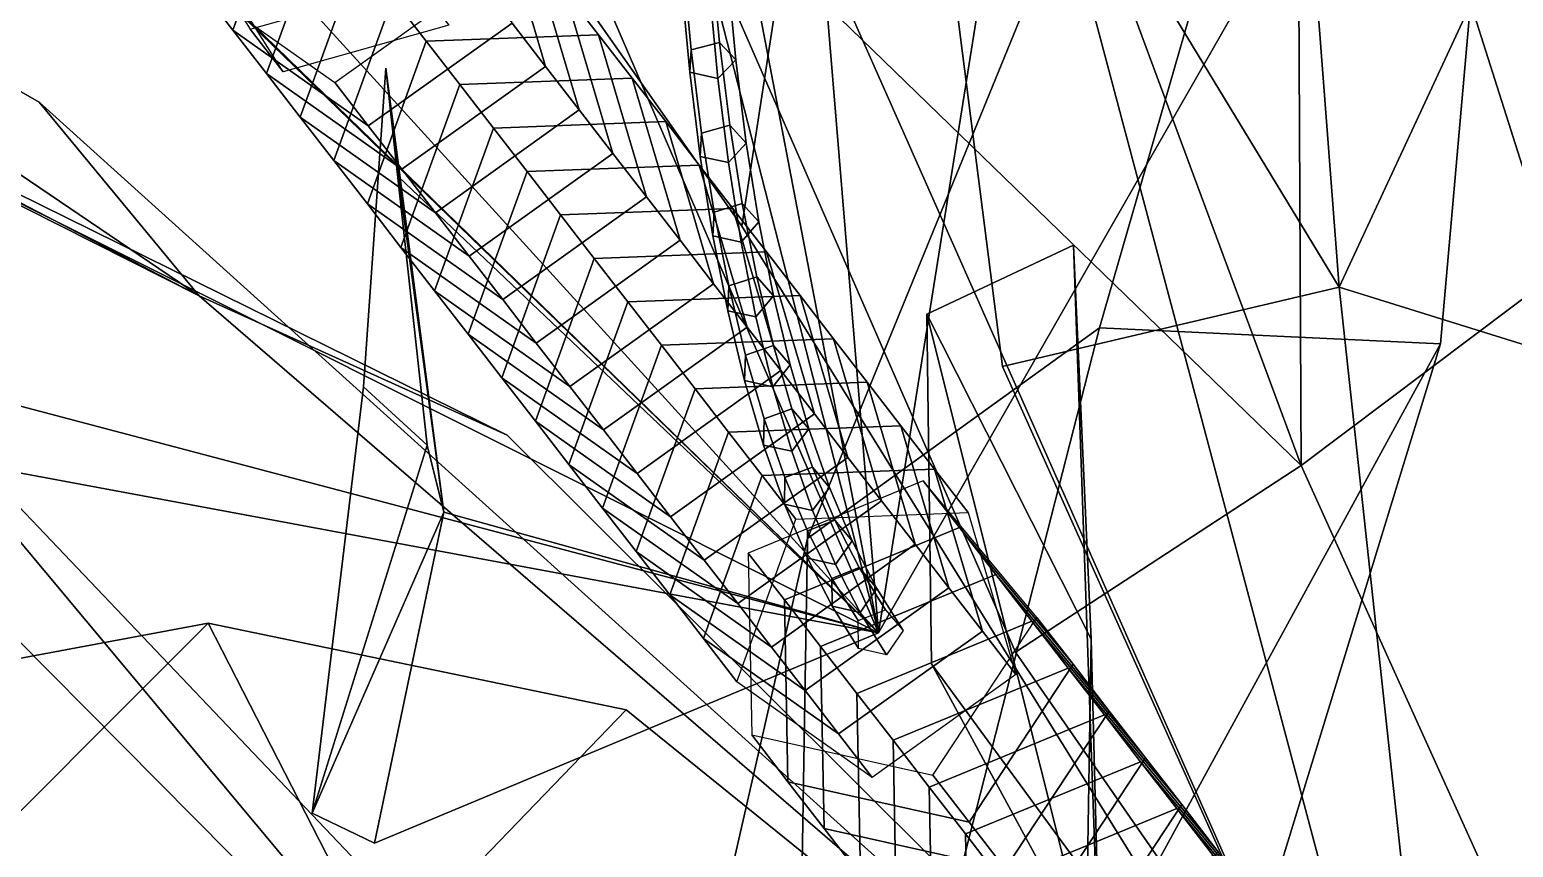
# Model space of a CAD drawing. Header units: metres. Extents: x -366 to 149, y -229 to 234.
# Drawn here: x -24.71 to -5.36, y 36.91 to 47.57 of the extents above; entities that cross this region are included whole.
import ezdxf

# ---------------------------------------------------------------- set-up
doc = ezdxf.new("R2010")
doc.units = ezdxf.units.M

msp = doc.modelspace()

# ---------------------------------------------------------------- linework, layer by layer
at = {"layer": 'coral-li_Intrnd', "color": 3}
for points in [[(-21.2864, 49.6849, 337.0719), (-21.7245, 50.251, 338.9112), (-22.4924, 48.1298, 339.3813), (-22.05429, 47.5637, 337.542)], [(-17.9773, 47.09138, 336.5405), (-18.4155, 47.6575, 338.3798), (-19.04052, 49.7698, 337.5807), (-18.6024, 49.2037, 335.7415)], [(-20.8482, 49.1187, 335.2326), (-21.2864, 49.6849, 337.0719), (-22.05429, 47.5637, 337.542), (-21.6161, 46.9975, 335.7027)], [(-22.528, 48.81, 339.1634), (-22.9593, 49.3673, 340.9742), (-21.8319, 47.5773, 341.7937), (-21.4006, 47.02001, 339.9829)], [(-17.5392, 46.5252, 334.7012), (-17.9773, 47.09138, 336.5405), (-18.6024, 49.2037, 335.7415), (-18.1642, 48.6375, 333.9022)], [(-20.4101, 48.5525, 333.3933), (-20.8482, 49.1187, 335.2326), (-21.6161, 46.9975, 335.7027), (-21.178, 46.4313, 333.8634)], [(-17.1011, 45.959, 332.8619), (-17.5392, 46.5252, 334.7012), (-18.1642, 48.6375, 333.9022), (-17.7261, 48.0714, 332.0629)], [(-19.972, 47.9864, 331.554), (-20.4101, 48.5525, 333.3933), (-21.178, 46.4313, 333.8634), (-20.7399, 45.8652, 332.0241)], [(-21.4006, 47.02001, 339.9829), (-21.8319, 47.5773, 341.7937), (-19.6711, 48.1862, 342.121), (-19.2398, 47.6288, 340.3102)], [(-20.2901, 46.3179, 338.3456), (-20.7282, 46.884, 340.1849), (-18.8536, 48.2236, 340.2191), (-18.4155, 47.6575, 338.3798)], [(-22.05429, 47.5637, 337.542), (-22.4924, 48.1298, 339.3813), (-20.7282, 46.884, 340.1849), (-20.2901, 46.3179, 338.3456)], [(-19.5339, 47.4202, 329.7148), (-19.972, 47.9864, 331.554), (-20.7399, 45.8652, 332.0241), (-20.3018, 45.299, 330.1848)], [(-17.288, 47.5052, 330.2236), (-17.7261, 48.0714, 332.0629), (-19.972, 47.9864, 331.554), (-19.5339, 47.4202, 329.7148)], [(-16.663, 45.3929, 331.0226), (-17.1011, 45.959, 332.8619), (-17.7261, 48.0714, 332.0629), (-17.288, 47.5052, 330.2236)], [(-19.852, 45.7517, 336.5063), (-20.2901, 46.3179, 338.3456), (-18.4155, 47.6575, 338.3798), (-17.9773, 47.09138, 336.5405)], [(-21.6161, 46.9975, 335.7027), (-22.05429, 47.5637, 337.542), (-20.2901, 46.3179, 338.3456), (-19.852, 45.7517, 336.5063)], [(-19.0958, 46.8541, 327.8755), (-19.5339, 47.4202, 329.7148), (-20.3018, 45.299, 330.1848), (-19.8636, 44.7329, 328.3455)], [(-16.8499, 46.939, 328.3843), (-17.288, 47.5052, 330.2236), (-19.5339, 47.4202, 329.7148), (-19.0958, 46.8541, 327.8755)], [(-16.2249, 44.8267, 329.1833), (-16.663, 45.3929, 331.0226), (-17.288, 47.5052, 330.2236), (-16.8499, 46.939, 328.3843)], [(-19.4139, 45.1855, 334.6671), (-19.852, 45.7517, 336.5063), (-17.9773, 47.09138, 336.5405), (-17.5392, 46.5252, 334.7012)], [(-21.178, 46.4313, 333.8634), (-21.6161, 46.9975, 335.7027), (-19.852, 45.7517, 336.5063), (-19.4139, 45.1855, 334.6671)], [(-18.6576, 46.2879, 326.0362), (-19.0958, 46.8541, 327.8755), (-19.8636, 44.7329, 328.3455), (-19.4255, 44.1667, 326.5062)], [(-16.4118, 46.3729, 326.545), (-16.8499, 46.939, 328.3843), (-19.0958, 46.8541, 327.8755), (-18.6576, 46.2879, 326.0362)], [(-15.7867, 44.2605, 327.3441), (-16.2249, 44.8267, 329.1833), (-16.8499, 46.939, 328.3843), (-16.4118, 46.3729, 326.545)], [(-18.9758, 44.6194, 332.8278), (-19.4139, 45.1855, 334.6671), (-17.5392, 46.5252, 334.7012), (-17.1011, 45.959, 332.8619)], [(-20.7399, 45.8652, 332.0241), (-21.178, 46.4313, 333.8634), (-19.4139, 45.1855, 334.6671), (-18.9758, 44.6194, 332.8278)], [(-18.2195, 45.7218, 324.1969), (-18.6576, 46.2879, 326.0362), (-19.4255, 44.1667, 326.5062), (-18.9874, 43.6005, 324.6669)], [(-15.9736, 45.8067, 324.7057), (-16.4118, 46.3729, 326.545), (-18.6576, 46.2879, 326.0362), (-18.2195, 45.7218, 324.1969)], [(-15.3486, 43.6944, 325.5048), (-15.7867, 44.2605, 327.3441), (-16.4118, 46.3729, 326.545), (-15.9736, 45.8067, 324.7057)], [(-20.3018, 45.299, 330.1848), (-20.7399, 45.8652, 332.0241), (-18.9758, 44.6194, 332.8278), (-18.5376, 44.05327, 330.9885)], [(-18.5376, 44.05327, 330.9885), (-18.9758, 44.6194, 332.8278), (-17.1011, 45.959, 332.8619), (-16.663, 45.3929, 331.0226)], [(-17.7814, 45.1556, 322.3576), (-18.2195, 45.7218, 324.1969), (-18.9874, 43.6005, 324.6669), (-18.5493, 43.03443, 322.8276)], [(-15.5355, 45.2406, 322.8664), (-15.9736, 45.8067, 324.7057), (-18.2195, 45.7218, 324.1969), (-17.7814, 45.1556, 322.3576)], [(-14.9105, 43.1282, 323.6655), (-15.3486, 43.6944, 325.5048), (-15.9736, 45.8067, 324.7057), (-15.5355, 45.2406, 322.8664)], [(-19.8636, 44.7329, 328.3455), (-20.3018, 45.299, 330.1848), (-18.5376, 44.05327, 330.9885), (-18.09956, 43.4871, 329.1492)], [(-18.09956, 43.4871, 329.1492), (-18.5376, 44.05327, 330.9885), (-16.663, 45.3929, 331.0226), (-16.2249, 44.8267, 329.1833)], [(-17.3433, 44.5894, 320.5183), (-17.7814, 45.1556, 322.3576), (-18.5493, 43.03443, 322.8276), (-18.1112, 42.4682, 320.9883)], [(-15.09744, 44.6744, 321.0271), (-15.5355, 45.2406, 322.8664), (-17.7814, 45.1556, 322.3576), (-17.3433, 44.5894, 320.5183)], [(-14.4724, 42.5621, 321.8262), (-14.9105, 43.1282, 323.6655), (-15.5355, 45.2406, 322.8664), (-15.09744, 44.6744, 321.0271)], [(-19.4255, 44.1667, 326.5062), (-19.8636, 44.7329, 328.3455), (-18.09956, 43.4871, 329.1492), (-17.6614, 42.9209, 327.3099)], [(-17.6614, 42.9209, 327.3099), (-18.09956, 43.4871, 329.1492), (-16.2249, 44.8267, 329.1833), (-15.7867, 44.2605, 327.3441)], [(-16.9052, 44.02332, 318.679), (-17.3433, 44.5894, 320.5183), (-18.1112, 42.4682, 320.9883), (-17.673, 41.9021, 319.149)], [(-14.6593, 44.1082, 319.1878), (-15.09744, 44.6744, 321.0271), (-17.3433, 44.5894, 320.5183), (-16.9052, 44.02332, 318.679)], [(-14.03432, 41.9959, 319.9869), (-14.4724, 42.5621, 321.8262), (-15.09744, 44.6744, 321.0271), (-14.6593, 44.1082, 319.1878)], [(-18.9874, 43.6005, 324.6669), (-19.4255, 44.1667, 326.5062), (-17.6614, 42.9209, 327.3099), (-17.2233, 42.3547, 325.4706)], [(-17.2233, 42.3547, 325.4706), (-17.6614, 42.9209, 327.3099), (-15.7867, 44.2605, 327.3441), (-15.3486, 43.6944, 325.5048)], [(-16.467, 43.4571, 316.8397), (-16.9052, 44.02332, 318.679), (-17.673, 41.9021, 319.149), (-17.2349, 41.3359, 317.3097)], [(-14.2212, 43.5421, 317.3485), (-14.6593, 44.1082, 319.1878), (-16.9052, 44.02332, 318.679), (-16.467, 43.4571, 316.8397)], [(-13.5962, 41.4297, 318.1476), (-14.03432, 41.9959, 319.9869), (-14.6593, 44.1082, 319.1878), (-14.2212, 43.5421, 317.3485)], [(-18.5493, 43.03443, 322.8276), (-18.9874, 43.6005, 324.6669), (-17.2233, 42.3547, 325.4706), (-16.7852, 41.7886, 323.6313)], [(-16.7852, 41.7886, 323.6313), (-17.2233, 42.3547, 325.4706), (-15.3486, 43.6944, 325.5048), (-14.9105, 43.1282, 323.6655)], [(-13.783, 42.9759, 315.5092), (-14.2212, 43.5421, 317.3485), (-16.467, 43.4571, 316.8397), (-16.02896, 42.891, 315.0004)], [(-13.158, 40.8636, 316.3083), (-13.5962, 41.4297, 318.1476), (-14.2212, 43.5421, 317.3485), (-13.783, 42.9759, 315.5092)], [(-16.02896, 42.891, 315.0004), (-16.467, 43.4571, 316.8397), (-17.2349, 41.3359, 317.3097), (-16.7968, 40.7698, 315.4704)], [(-18.1112, 42.4682, 320.9883), (-18.5493, 43.03443, 322.8276), (-16.7852, 41.7886, 323.6313), (-16.347, 41.2224, 321.792)], [(-16.347, 41.2224, 321.792), (-16.7852, 41.7886, 323.6313), (-14.9105, 43.1282, 323.6655), (-14.4724, 42.5621, 321.8262)], [(-13.3449, 42.4098, 313.6699), (-13.783, 42.9759, 315.5092), (-16.02896, 42.891, 315.0004), (-15.5908, 42.3248, 313.1611)], [(-12.7199, 40.2974, 314.469), (-13.158, 40.8636, 316.3083), (-13.783, 42.9759, 315.5092), (-13.3449, 42.4098, 313.6699)], [(-15.5908, 42.3248, 313.1611), (-16.02896, 42.891, 315.0004), (-16.7968, 40.7698, 315.4704), (-16.3587, 40.2036, 313.6311)], [(-17.673, 41.9021, 319.149), (-18.1112, 42.4682, 320.9883), (-16.347, 41.2224, 321.792), (-15.9089, 40.6563, 319.9527)], [(-15.9089, 40.6563, 319.9527), (-16.347, 41.2224, 321.792), (-14.4724, 42.5621, 321.8262), (-14.03432, 41.9959, 319.9869)], [(-12.9068, 41.8436, 311.8306), (-13.3449, 42.4098, 313.6699), (-15.5908, 42.3248, 313.1611), (-15.1527, 41.7586, 311.3218)], [(-12.2818, 39.7313, 312.6297), (-12.7199, 40.2974, 314.469), (-13.3449, 42.4098, 313.6699), (-12.9068, 41.8436, 311.8306)], [(-15.1527, 41.7586, 311.3218), (-15.5908, 42.3248, 313.1611), (-16.3587, 40.2036, 313.6311), (-15.9206, 39.6374, 311.7918)], [(-15.4708, 40.09016, 318.1134), (-15.9089, 40.6563, 319.9527), (-14.03432, 41.9959, 319.9869), (-13.5962, 41.4297, 318.1476)], [(-17.2349, 41.3359, 317.3097), (-17.673, 41.9021, 319.149), (-15.9089, 40.6563, 319.9527), (-15.4708, 40.09016, 318.1134)], [(-12.4687, 41.2775, 309.9913), (-12.9068, 41.8436, 311.8306), (-15.1527, 41.7586, 311.3218), (-14.7146, 41.1925, 309.4825)], [(-11.8437, 39.1651, 310.7904), (-12.2818, 39.7313, 312.6297), (-12.9068, 41.8436, 311.8306), (-12.4687, 41.2775, 309.9913)], [(-14.7146, 41.1925, 309.4825), (-15.1527, 41.7586, 311.3218), (-15.9206, 39.6374, 311.7918), (-15.4825, 39.07132, 309.9525)], [(-12.5795, 41.08118, 307.7425), (-13.05184, 41.6914, 309.725), (-15.3363, 40.7502, 309.4706), (-14.864, 40.14, 307.488)], [(-11.09949, 39.3013, 308.6429), (-11.5717, 39.9115, 310.6255), (-13.05184, 41.6914, 309.725), (-12.5795, 41.08118, 307.7425)], [(-15.03272, 39.524, 316.2741), (-15.4708, 40.09016, 318.1134), (-13.5962, 41.4297, 318.1476), (-13.158, 40.8636, 316.3083)], [(-16.7968, 40.7698, 315.4704), (-17.2349, 41.3359, 317.3097), (-15.4708, 40.09016, 318.1134), (-15.03272, 39.524, 316.2741)], [(-12.1073, 40.4709, 305.7599), (-12.5795, 41.08118, 307.7425), (-14.864, 40.14, 307.488), (-14.3918, 39.5297, 305.5055)], [(-10.6272, 38.691, 306.6604), (-11.09949, 39.3013, 308.6429), (-12.5795, 41.08118, 307.7425), (-12.1073, 40.4709, 305.7599)], [(-14.5946, 38.9578, 314.4348), (-15.03272, 39.524, 316.2741), (-13.158, 40.8636, 316.3083), (-12.7199, 40.2974, 314.469)], [(-16.3587, 40.2036, 313.6311), (-16.7968, 40.7698, 315.4704), (-15.03272, 39.524, 316.2741), (-14.5946, 38.9578, 314.4348)], [(-14.864, 40.14, 307.488), (-15.3363, 40.7502, 309.4706), (-15.2894, 38.3799, 310.2113), (-14.8171, 37.7696, 308.2288)], [(-11.6351, 39.8606, 303.7774), (-12.1073, 40.4709, 305.7599), (-14.3918, 39.5297, 305.5055), (-13.9196, 38.9195, 303.5229)], [(-10.155, 38.08078, 304.6778), (-10.6272, 38.691, 306.6604), (-12.1073, 40.4709, 305.7599), (-11.6351, 39.8606, 303.7774)], [(-14.1564, 38.3916, 312.5955), (-14.5946, 38.9578, 314.4348), (-12.7199, 40.2974, 314.469), (-12.2818, 39.7313, 312.6297)], [(-15.9206, 39.6374, 311.7918), (-16.3587, 40.2036, 313.6311), (-14.5946, 38.9578, 314.4348), (-14.1564, 38.3916, 312.5955)], [(-14.3918, 39.5297, 305.5055), (-14.864, 40.14, 307.488), (-14.8171, 37.7696, 308.2288), (-14.3449, 37.1594, 306.2462)], [(-11.1628, 39.2504, 301.7948), (-11.6351, 39.8606, 303.7774), (-13.9196, 38.9195, 303.5229), (-13.4473, 38.3092, 301.5404)], [(-12.4554, 37.2434, 308.9533), (-12.9276, 37.8537, 310.9359), (-11.5717, 39.9115, 310.6255), (-11.09949, 39.3013, 308.6429)], [(-9.6827, 37.4705, 302.6953), (-10.155, 38.08078, 304.6778), (-11.6351, 39.8606, 303.7774), (-11.1628, 39.2504, 301.7948)], [(-13.7183, 37.8255, 310.7562), (-14.1564, 38.3916, 312.5955), (-12.2818, 39.7313, 312.6297), (-11.8437, 39.1651, 310.7904)], [(-15.4825, 39.07132, 309.9525), (-15.9206, 39.6374, 311.7918), (-14.1564, 38.3916, 312.5955), (-13.7183, 37.8255, 310.7562)], [(-13.9196, 38.9195, 303.5229), (-14.3918, 39.5297, 305.5055), (-14.3449, 37.1594, 306.2462), (-13.8727, 36.5491, 304.2637)], [(-11.9831, 36.6332, 306.9708), (-12.4554, 37.2434, 308.9533), (-11.09949, 39.3013, 308.6429), (-10.6272, 38.691, 306.6604)], [(-10.6906, 38.6401, 299.8123), (-11.1628, 39.2504, 301.7948), (-13.4473, 38.3092, 301.5404), (-12.9751, 37.6989, 299.5578)], [(-9.2105, 36.8602, 300.7127), (-9.6827, 37.4705, 302.6953), (-11.1628, 39.2504, 301.7948), (-10.6906, 38.6401, 299.8123)], [(-13.4473, 38.3092, 301.5404), (-13.9196, 38.9195, 303.5229), (-13.8727, 36.5491, 304.2637), (-13.4004, 35.9389, 302.2812)], [(-10.2183, 38.0299, 297.8297), (-10.6906, 38.6401, 299.8123), (-12.9751, 37.6989, 299.5578), (-12.5028, 37.08873, 297.5753)], [(-11.5109, 36.02298, 304.9883), (-11.9831, 36.6332, 306.9708), (-10.6272, 38.691, 306.6604), (-10.155, 38.08078, 304.6778)], [(-8.7382, 36.25, 298.7302), (-9.2105, 36.8602, 300.7127), (-10.6906, 38.6401, 299.8123), (-10.2183, 38.0299, 297.8297)], [(-14.8171, 37.7696, 308.2288), (-15.2894, 38.3799, 310.2113), (-12.9276, 37.8537, 310.9359), (-12.4554, 37.2434, 308.9533)], [(-12.9751, 37.6989, 299.5578), (-13.4473, 38.3092, 301.5404), (-13.4004, 35.9389, 302.2812), (-12.9282, 35.3286, 300.2986)], [(-9.7461, 37.4196, 295.8472), (-10.2183, 38.0299, 297.8297), (-12.5028, 37.08873, 297.5753), (-12.03063, 36.4784, 295.5927)], [(-11.03869, 35.4127, 303.0057), (-11.5109, 36.02298, 304.9883), (-10.155, 38.08078, 304.6778), (-9.6827, 37.4705, 302.6953)], [(-8.266, 35.6397, 296.7477), (-8.7382, 36.25, 298.7302), (-10.2183, 38.0299, 297.8297), (-9.7461, 37.4196, 295.8472)], [(-14.3449, 37.1594, 306.2462), (-14.8171, 37.7696, 308.2288), (-12.4554, 37.2434, 308.9533), (-11.9831, 36.6332, 306.9708)], [(-12.5028, 37.08873, 297.5753), (-12.9751, 37.6989, 299.5578), (-12.9282, 35.3286, 300.2986), (-12.4559, 34.7183, 298.3161)], [(-9.2738, 36.8093, 293.8647), (-9.7461, 37.4196, 295.8472), (-12.03063, 36.4784, 295.5927), (-11.5583, 35.8682, 293.6102)], [(-10.5664, 34.8024, 301.0232), (-11.03869, 35.4127, 303.0057), (-9.6827, 37.4705, 302.6953), (-9.2105, 36.8602, 300.7127)], [(-7.7937, 35.0295, 294.7651), (-8.266, 35.6397, 296.7477), (-9.7461, 37.4196, 295.8472), (-9.2738, 36.8093, 293.8647)], [(-13.8727, 36.5491, 304.2637), (-14.3449, 37.1594, 306.2462), (-11.9831, 36.6332, 306.9708), (-11.5109, 36.02298, 304.9883)], [(-12.03063, 36.4784, 295.5927), (-12.5028, 37.08873, 297.5753), (-12.4559, 34.7183, 298.3161), (-11.9837, 34.1081, 296.3335)]]:
    msp.add_3dface(points, dxfattribs=at)
at = {"layer": 'coral-li_Mrstm', "color": 3}
for points in [[(-14.5645, 40.9372, 450.228), (-4.326, 65.9486, 471.0917), (-10.7559, 43.6868, 448.195)], [(-14.5645, 40.9372, 450.228), (-10.7559, 43.6868, 448.195), (-4.326, 65.9486, 471.0917)], [(-10.7559, 43.6868, 448.195), (-4.326, 65.9486, 471.0917), (-6.3068, 43.4749, 445.6732)], [(-10.7559, 43.6868, 448.195), (-6.3068, 43.4749, 445.6732), (-4.326, 65.9486, 471.0917)], [(-19.2848, 61.7379, 345.3954), (-15.6135, 63.6523, 343.6156), (-13.6378, 39.709, 310.1956)], [(-19.2848, 61.7379, 345.3954), (-13.6378, 39.709, 310.1956), (-15.6135, 63.6523, 343.6156)], [(-13.6378, 39.709, 310.1956), (-21.4324, 57.7639, 346.2835), (-19.2848, 61.7379, 345.3954)], [(-13.6378, 39.709, 310.1956), (-19.2848, 61.7379, 345.3954), (-21.4324, 57.7639, 346.2835)], [(-31.4654, 56.9903, 343.9554), (-32.1993, 60.08541, 340.7628), (-13.6378, 39.709, 310.1956)], [(-31.4654, 56.9903, 343.9554), (-13.6378, 39.709, 310.1956), (-32.1993, 60.08541, 340.7628)], [(-13.6378, 39.709, 310.1956), (-28.4057, 54.06292, 345.7617), (-31.4654, 56.9903, 343.9554)], [(-13.6378, 39.709, 310.1956), (-31.4654, 56.9903, 343.9554), (-28.4057, 54.06292, 345.7617)], [(-15.42, 45.01006, 315.5547), (-22.9506, 55.7347, 334.2365), (-14.7363, 49.4488, 314.5428)], [(-15.42, 45.01006, 315.5547), (-14.7363, 49.4488, 314.5428), (-22.9506, 55.7347, 334.2365)], [(-8.1912, 55.07224, 296.264), (-11.9796, 52.2851, 298.2835), (-8.1235, 41.8907, 278.3455)], [(-8.1912, 55.07224, 296.264), (-8.1235, 41.8907, 278.3455), (-11.9796, 52.2851, 298.2835)], [(-4.793, 44.3931, 276.3858), (-8.1912, 55.07224, 296.264), (-8.1235, 41.8907, 278.3455)], [(-4.793, 44.3931, 276.3858), (-8.1235, 41.8907, 278.3455), (-8.1912, 55.07224, 296.264)], [(-13.355, 53.632, 337.1693), (-8.426, 54.6183, 338.1344), (-7.628, 44.2155, 317.8468)], [(-13.355, 53.632, 337.1693), (-7.628, 44.2155, 317.8468), (-8.426, 54.6183, 338.1344)], [(-7.628, 44.2155, 317.8468), (-8.426, 54.6183, 338.1344), (-3.6659, 52.7412, 338.0073)], [(-7.628, 44.2155, 317.8468), (-3.6659, 52.7412, 338.0073), (-8.426, 54.6183, 338.1344)], [(-12.01868, 43.1798, 316.9283), (-13.355, 53.632, 337.1693), (-7.628, 44.2155, 317.8468)], [(-12.01868, 43.1798, 316.9283), (-7.628, 44.2155, 317.8468), (-13.355, 53.632, 337.1693)], [(-22.4967, 44.104, 314.3394), (-32.9968, 49.4025, 333.8871), (-35.114, 52.6495, 330.5446)], [(-22.4967, 44.104, 314.3394), (-35.114, 52.6495, 330.5446), (-32.9968, 49.4025, 333.8871)], [(-22.4967, 44.104, 314.3394), (-35.114, 52.6495, 330.5446), (-24.5838, 46.624, 311.2402)], [(-22.4967, 44.104, 314.3394), (-24.5838, 46.624, 311.2402), (-35.114, 52.6495, 330.5446)], [(-13.6378, 39.709, 310.1956), (-16.1123, 52.6444, 349.1266), (-11.6551, 52.1455, 350.1655)], [(-13.6378, 39.709, 310.1956), (-11.6551, 52.1455, 350.1655), (-16.1123, 52.6444, 349.1266)], [(-7.628, 44.2155, 317.8468), (-3.6659, 52.7412, 338.0073), (-3.3418, 42.8795, 317.4527)], [(-7.628, 44.2155, 317.8468), (-3.3418, 42.8795, 317.4527), (-3.6659, 52.7412, 338.0073)], [(-8.1235, 41.8907, 278.3455), (-11.9796, 52.2851, 298.2835), (-16.4346, 49.9478, 297.3412)], [(-8.1235, 41.8907, 278.3455), (-16.4346, 49.9478, 297.3412), (-11.9796, 52.2851, 298.2835)], [(-14.7363, 49.4488, 314.5428), (-12.05771, 52.4042, 312.4447), (-6.08196, 29.9449, 278.4749)], [(-14.7363, 49.4488, 314.5428), (-6.08196, 29.9449, 278.4749), (-12.05771, 52.4042, 312.4447)], [(-11.6551, 52.1455, 350.1655), (-8.03161, 49.4936, 349.7798), (-13.6378, 39.709, 310.1956)], [(-11.6551, 52.1455, 350.1655), (-13.6378, 39.709, 310.1956), (-8.03161, 49.4936, 349.7798)], [(-8.1235, 41.8907, 278.3455), (-16.4346, 49.9478, 297.3412), (-11.8492, 39.4601, 277.6223)], [(-8.1235, 41.8907, 278.3455), (-11.8492, 39.4601, 277.6223), (-16.4346, 49.9478, 297.3412)], [(-28.62, 47.2852, 335.4868), (-32.9968, 49.4025, 333.8871), (-22.4967, 44.104, 314.3394)], [(-28.62, 47.2852, 335.4868), (-22.4967, 44.104, 314.3394), (-32.9968, 49.4025, 333.8871)], [(-6.08196, 29.9449, 278.4749), (-15.42, 45.01006, 315.5547), (-14.7363, 49.4488, 314.5428)], [(-6.08196, 29.9449, 278.4749), (-14.7363, 49.4488, 314.5428), (-15.42, 45.01006, 315.5547)], [(-18.4806, 42.2848, 315.6646), (-28.62, 47.2852, 335.4868), (-22.4967, 44.104, 314.3394)], [(-18.4806, 42.2848, 315.6646), (-22.4967, 44.104, 314.3394), (-28.62, 47.2852, 335.4868)], [(-20.06019, 47.07069, 373.1525), (-20.3528, 42.9152, 407.0396), (-19.5239, 42.1573, 374.4831)], [(-20.06019, 47.07069, 373.1525), (-19.5239, 42.1573, 374.4831), (-20.3528, 42.9152, 407.0396)], [(-19.894, 45.6541, 350.3776), (-20.06019, 47.07069, 373.1525), (-19.3043, 41.2804, 351.6879)], [(-19.894, 45.6541, 350.3776), (-19.3043, 41.2804, 351.6879), (-20.06019, 47.07069, 373.1525)], [(-20.06019, 47.07069, 373.1525), (-19.5239, 42.1573, 374.4831), (-19.3043, 41.2804, 351.6879)], [(-20.06019, 47.07069, 373.1525), (-19.3043, 41.2804, 351.6879), (-19.5239, 42.1573, 374.4831)], [(-13.6378, 39.709, 310.1956), (-27.4603, 46.6215, 348.2775), (-31.4774, 44.4193, 347.8221)], [(-13.6378, 39.709, 310.1956), (-31.4774, 44.4193, 347.8221), (-27.4603, 46.6215, 348.2775)], [(-22.4967, 44.104, 314.3394), (-24.5838, 46.624, 311.2402), (-6.08196, 29.9449, 278.4749)], [(-22.4967, 44.104, 314.3394), (-6.08196, 29.9449, 278.4749), (-24.5838, 46.624, 311.2402)], [(-13.6378, 39.709, 310.1956), (-19.894, 45.6541, 350.3776), (-19.3043, 41.2804, 351.6879)], [(-13.6378, 39.709, 310.1956), (-19.3043, 41.2804, 351.6879), (-19.894, 45.6541, 350.3776)], [(-13.00448, 43.8634, 340.2597), (-11.09195, 44.764, 374.3364), (-10.8619, 39.6253, 342.1692)], [(-13.00448, 43.8634, 340.2597), (-10.8619, 39.6253, 342.1692), (-11.09195, 44.764, 374.3364)], [(-10.8619, 39.6253, 342.1692), (-11.09195, 44.764, 374.3364), (-10.734, 34.5138, 341.9343)], [(-10.8619, 39.6253, 342.1692), (-10.734, 34.5138, 341.9343), (-11.09195, 44.764, 374.3364)], [(-31.4774, 44.4193, 347.8221), (-35.02282, 43.6889, 345.1373), (-13.6378, 39.709, 310.1956)], [(-31.4774, 44.4193, 347.8221), (-13.6378, 39.709, 310.1956), (-35.02282, 43.6889, 345.1373)], [(-19.3225, 35.5535, 275.6458), (-27.8276, 44.4849, 294.8455), (-17.9007, 32.5984, 278.8769)], [(-19.3225, 35.5535, 275.6458), (-17.9007, 32.5984, 278.8769), (-27.8276, 44.4849, 294.8455)], [(-27.8276, 44.4849, 294.8455), (-26.2927, 41.06277, 298.3286), (-17.9007, 32.5984, 278.8769)], [(-27.8276, 44.4849, 294.8455), (-17.9007, 32.5984, 278.8769), (-26.2927, 41.06277, 298.3286)], [(2.02749, 19.4655, 244.4301), (-4.793, 44.3931, 276.3858), (-8.1235, 41.8907, 278.3455)], [(2.02749, 19.4655, 244.4301), (-8.1235, 41.8907, 278.3455), (-4.793, 44.3931, 276.3858)], [(-6.08196, 29.9449, 278.4749), (-12.01868, 43.1798, 316.9283), (-7.628, 44.2155, 317.8468)], [(-6.08196, 29.9449, 278.4749), (-7.628, 44.2155, 317.8468), (-12.01868, 43.1798, 316.9283)], [(-7.628, 44.2155, 317.8468), (-3.3418, 42.8795, 317.4527), (-6.08196, 29.9449, 278.4749)], [(-7.628, 44.2155, 317.8468), (-6.08196, 29.9449, 278.4749), (-3.3418, 42.8795, 317.4527)], [(-6.08196, 29.9449, 278.4749), (-18.4806, 42.2848, 315.6646), (-22.4967, 44.104, 314.3394)], [(-6.08196, 29.9449, 278.4749), (-22.4967, 44.104, 314.3394), (-18.4806, 42.2848, 315.6646)], [(-12.9453, 39.3064, 317.8999), (-13.00448, 43.8634, 340.2597), (-10.9289, 35.5876, 319.7163)], [(-12.9453, 39.3064, 317.8999), (-10.9289, 35.5876, 319.7163), (-13.00448, 43.8634, 340.2597)], [(-13.00448, 43.8634, 340.2597), (-10.8619, 39.6253, 342.1692), (-10.9289, 35.5876, 319.7163)], [(-13.00448, 43.8634, 340.2597), (-10.9289, 35.5876, 319.7163), (-10.8619, 39.6253, 342.1692)], [(-14.5645, 40.9372, 450.228), (-10.7559, 43.6868, 448.195), (-14.7745, 27.9715, 432.1538)], [(-14.5645, 40.9372, 450.228), (-14.7745, 27.9715, 432.1538), (-10.7559, 43.6868, 448.195)], [(-14.7745, 27.9715, 432.1538), (-10.7559, 43.6868, 448.195), (-6.3068, 43.4749, 445.6732)], [(-14.7745, 27.9715, 432.1538), (-6.3068, 43.4749, 445.6732), (-10.7559, 43.6868, 448.195)], [(-14.7745, 27.9715, 432.1538), (-6.3068, 43.4749, 445.6732), (-11.05286, 28.00321, 429.6123)], [(-14.7745, 27.9715, 432.1538), (-11.05286, 28.00321, 429.6123), (-6.3068, 43.4749, 445.6732)], [(-19.5239, 42.1573, 374.4831), (-20.3528, 42.9152, 407.0396), (-21.02019, 37.3588, 373.5169)], [(-19.5239, 42.1573, 374.4831), (-21.02019, 37.3588, 373.5169), (-20.3528, 42.9152, 407.0396)], [(-19.3043, 41.2804, 351.6879), (-19.5239, 42.1573, 374.4831), (-21.02019, 37.3588, 373.5169)], [(-19.3043, 41.2804, 351.6879), (-21.02019, 37.3588, 373.5169), (-19.5239, 42.1573, 374.4831)], [(-8.1235, 41.8907, 278.3455), (-11.8492, 39.4601, 277.6223), (2.02749, 19.4655, 244.4301)], [(-8.1235, 41.8907, 278.3455), (2.02749, 19.4655, 244.4301), (-11.8492, 39.4601, 277.6223)], [(-19.3043, 41.2804, 351.6879), (-21.02019, 37.3588, 373.5169), (-20.2083, 36.9693, 350.7345)], [(-19.3043, 41.2804, 351.6879), (-20.2083, 36.9693, 350.7345), (-21.02019, 37.3588, 373.5169)], [(-19.3043, 41.2804, 351.6879), (-20.2083, 36.9693, 350.7345), (-13.6378, 39.709, 310.1956)], [(-19.3043, 41.2804, 351.6879), (-13.6378, 39.709, 310.1956), (-20.2083, 36.9693, 350.7345)], [(-17.9007, 32.5984, 278.8769), (-26.2927, 41.06277, 298.3286), (-25.7933, 36.07865, 299.3811)], [(-17.9007, 32.5984, 278.8769), (-25.7933, 36.07865, 299.3811), (-26.2927, 41.06277, 298.3286)], [(-18.1243, 25.3629, 433.9338), (-14.5645, 40.9372, 450.228), (-14.7745, 27.9715, 432.1538)], [(-18.1243, 25.3629, 433.9338), (-14.7745, 27.9715, 432.1538), (-14.5645, 40.9372, 450.228)], [(-22.3801, 39.8376, 339.2657), (-35.07767, 37.4644, 370.8699), (-25.9918, 36.2272, 339.6112)], [(-22.3801, 39.8376, 339.2657), (-25.9918, 36.2272, 339.6112), (-35.07767, 37.4644, 370.8699)], [(-22.3801, 39.8376, 339.2657), (-25.9918, 36.2272, 339.6112), (-20.1081, 35.4081, 317.5851)], [(-22.3801, 39.8376, 339.2657), (-20.1081, 35.4081, 317.5851), (-25.9918, 36.2272, 339.6112)], [(-16.9281, 38.7065, 317.1358), (-22.3801, 39.8376, 339.2657), (-20.1081, 35.4081, 317.5851)], [(-16.9281, 38.7065, 317.1358), (-20.1081, 35.4081, 317.5851), (-22.3801, 39.8376, 339.2657)], [(-10.9289, 35.5876, 319.7163), (-10.8619, 39.6253, 342.1692), (-10.734, 34.5138, 341.9343)], [(-10.9289, 35.5876, 319.7163), (-10.734, 34.5138, 341.9343), (-10.8619, 39.6253, 342.1692)], [(-6.08196, 29.9449, 278.4749), (-12.9453, 39.3064, 317.8999), (-10.9289, 35.5876, 319.7163)], [(-6.08196, 29.9449, 278.4749), (-10.9289, 35.5876, 319.7163), (-12.9453, 39.3064, 317.8999)], [(-6.08196, 29.9449, 278.4749), (-16.9281, 38.7065, 317.1358), (-20.1081, 35.4081, 317.5851)], [(-6.08196, 29.9449, 278.4749), (-20.1081, 35.4081, 317.5851), (-16.9281, 38.7065, 317.1358)]]:
    msp.add_3dface(points, dxfattribs=at)
at = {"layer": 'coral-li_Petiole', "color": 3}
for points in [[(-16.08055, 47.3069, 322.587), (-16.1883, 48.4501, 323.7687), (-16.2075, 48.1726, 324.0354), (-16.09839, 47.01725, 322.8405)], [(-15.7106, 47.405, 322.5414), (-15.8176, 48.5407, 323.7149), (-16.1883, 48.4501, 323.7687), (-16.08055, 47.3069, 322.587)], [(-15.4964, 47.1768, 322.7662), (-15.6042, 48.32, 323.9479), (-15.8176, 48.5407, 323.7149), (-15.7106, 47.405, 322.5414)], [(-15.7319, 46.9356, 322.9529), (-15.8411, 48.091, 324.1478), (-15.6042, 48.32, 323.9479), (-15.4964, 47.1768, 322.7662)], [(-16.09839, 47.01725, 322.8405), (-16.2075, 48.1726, 324.0354), (-15.8411, 48.091, 324.1478), (-15.7319, 46.9356, 322.9529)], [(-15.5758, 46.326, 321.3182), (-15.7106, 47.405, 322.5414), (-16.08055, 47.3069, 322.587), (-15.9446, 46.2209, 321.3554)], [(-15.3605, 46.09077, 321.5346), (-15.4964, 47.1768, 322.7662), (-15.7106, 47.405, 322.5414), (-15.5758, 46.326, 321.3182)], [(-15.9446, 46.2209, 321.3554), (-16.08055, 47.3069, 322.587), (-16.09839, 47.01725, 322.8405), (-15.9608, 45.9196, 321.5951)], [(-15.9608, 45.9196, 321.5951), (-16.09839, 47.01725, 322.8405), (-15.7319, 46.9356, 322.9529), (-15.5944, 45.8379, 321.7076)], [(-15.5944, 45.8379, 321.7076), (-15.7319, 46.9356, 322.9529), (-15.4964, 47.1768, 322.7662), (-15.3605, 46.09077, 321.5346)], [(-15.4134, 45.3064, 320.0483), (-15.5758, 46.326, 321.3182), (-15.9446, 46.2209, 321.3554), (-15.7811, 45.1945, 320.0768)], [(-15.197, 45.06442, 320.256), (-15.3605, 46.09077, 321.5346), (-15.5758, 46.326, 321.3182), (-15.4134, 45.3064, 320.0483)], [(-15.7811, 45.1945, 320.0768), (-15.9446, 46.2209, 321.3554), (-15.9608, 45.9196, 321.5951), (-15.7953, 44.8823, 320.3023)], [(-15.4289, 44.8007, 320.4147), (-15.5944, 45.8379, 321.7076), (-15.3605, 46.09077, 321.5346), (-15.197, 45.06442, 320.256)], [(-15.7953, 44.8823, 320.3023), (-15.9608, 45.9196, 321.5951), (-15.5944, 45.8379, 321.7076), (-15.4289, 44.8007, 320.4147)], [(-15.2239, 44.3485, 318.735), (-15.4134, 45.3064, 320.0483), (-15.7811, 45.1945, 320.0768), (-15.5902, 44.2304, 318.7544)], [(-15.00612, 44.1002, 318.9336), (-15.197, 45.06442, 320.256), (-15.4134, 45.3064, 320.0483), (-15.2239, 44.3485, 318.735)], [(-15.5902, 44.2304, 318.7544), (-15.7811, 45.1945, 320.0768), (-15.7953, 44.8823, 320.3023), (-15.6022, 43.908, 318.9652)], [(-15.2358, 43.8263, 319.0776), (-15.4289, 44.8007, 320.4147), (-15.197, 45.06442, 320.256), (-15.00612, 44.1002, 318.9336)], [(-15.6022, 43.908, 318.9652), (-15.7953, 44.8823, 320.3023), (-15.4289, 44.8007, 320.4147), (-15.2358, 43.8263, 319.0776)], [(-15.00771, 43.4547, 317.3811), (-15.2239, 44.3485, 318.735), (-15.5902, 44.2304, 318.7544), (-15.3724, 43.3307, 317.3913)], [(-14.7883, 43.2006, 317.5704), (-15.00612, 44.1002, 318.9336), (-15.2239, 44.3485, 318.735), (-15.00771, 43.4547, 317.3811)], [(-15.3724, 43.3307, 317.3913), (-15.5902, 44.2304, 318.7544), (-15.6022, 43.908, 318.9652), (-15.3819, 42.9989, 317.5869)], [(-15.01552, 42.9172, 317.6993), (-15.2358, 43.8263, 319.0776), (-15.00612, 44.1002, 318.9336), (-14.7883, 43.2006, 317.5704)], [(-15.3819, 42.9989, 317.5869), (-15.6022, 43.908, 318.9652), (-15.2358, 43.8263, 319.0776), (-15.01552, 42.9172, 317.6993)], [(-14.7653, 42.6271, 315.9901), (-15.00771, 43.4547, 317.3811), (-15.3724, 43.3307, 317.3913), (-15.1283, 42.4978, 315.9907)], [(-14.5442, 42.3677, 316.1699), (-14.7883, 43.2006, 317.5704), (-15.00771, 43.4547, 317.3811), (-14.7653, 42.6271, 315.9901)], [(-15.1283, 42.4978, 315.9907), (-15.3724, 43.3307, 317.3913), (-15.3819, 42.9989, 317.5869), (-15.135, 42.1572, 316.1709)], [(-14.7686, 42.07559, 316.2833), (-15.01552, 42.9172, 317.6993), (-14.7883, 43.2006, 317.5704), (-14.5442, 42.3677, 316.1699)], [(-15.135, 42.1572, 316.1709), (-15.3819, 42.9989, 317.5869), (-15.01552, 42.9172, 317.6993), (-14.7686, 42.07559, 316.2833)], [(-14.4974, 41.8678, 314.5653), (-14.7653, 42.6271, 315.9901), (-15.1283, 42.4978, 315.9907), (-14.8585, 41.7336, 314.5561)], [(-14.2744, 41.6034, 314.7353), (-14.5442, 42.3677, 316.1699), (-14.7653, 42.6271, 315.9901), (-14.4974, 41.8678, 314.5653)], [(-14.8585, 41.7336, 314.5561), (-15.1283, 42.4978, 315.9907), (-15.135, 42.1572, 316.1709), (-14.8621, 41.385, 314.7204)], [(-14.4957, 41.3033, 314.8329), (-14.7686, 42.07559, 316.2833), (-14.5442, 42.3677, 316.1699), (-14.2744, 41.6034, 314.7353)], [(-14.8621, 41.385, 314.7204), (-15.135, 42.1572, 316.1709), (-14.7686, 42.07559, 316.2833), (-14.4957, 41.3033, 314.8329)], [(-14.2045, 41.1785, 313.1101), (-14.4974, 41.8678, 314.5653), (-14.8585, 41.7336, 314.5561), (-14.5636, 41.0399, 313.091)], [(-13.9795, 40.9097, 313.2702), (-14.2744, 41.6034, 314.7353), (-14.4974, 41.8678, 314.5653), (-14.2045, 41.1785, 313.1101)], [(-14.5636, 41.0399, 313.091), (-14.8585, 41.7336, 314.5561), (-14.8621, 41.385, 314.7204), (-14.5638, 40.6841, 313.2391)], [(-14.1974, 40.6024, 313.3515), (-14.4957, 41.3033, 314.8329), (-14.2744, 41.6034, 314.7353), (-13.9795, 40.9097, 313.2702)], [(-14.5638, 40.6841, 313.2391), (-14.8621, 41.385, 314.7204), (-14.4957, 41.3033, 314.8329), (-14.1974, 40.6024, 313.3515)], [(-14.2443, 40.4184, 311.5988), (-14.5636, 41.0399, 313.091), (-14.5638, 40.6841, 313.2391), (-14.2409, 40.05623, 311.7304)], [(-13.8874, 40.561, 311.628), (-14.2045, 41.1785, 313.1101), (-14.5636, 41.0399, 313.091), (-14.2443, 40.4184, 311.5988)], [(-13.6602, 40.2882, 311.778), (-13.9795, 40.9097, 313.2702), (-14.2045, 41.1785, 313.1101), (-13.8874, 40.561, 311.628)], [(-13.8744, 39.9745, 311.8428), (-14.1974, 40.6024, 313.3515), (-13.9795, 40.9097, 313.2702), (-13.6602, 40.2882, 311.778)], [(-14.2409, 40.05623, 311.7304), (-14.5638, 40.6841, 313.2391), (-14.1974, 40.6024, 313.3515), (-13.8744, 39.9745, 311.8428)], [(-13.5434, 40.01165, 310.1076), (-13.8874, 40.561, 311.628), (-14.2443, 40.4184, 311.5988), (-13.9002, 39.869, 310.0784)], [(-13.3162, 39.7389, 310.2576), (-13.6602, 40.2882, 311.778), (-13.8874, 40.561, 311.628), (-13.5434, 40.01165, 310.1076)], [(-13.9002, 39.869, 310.0784), (-14.2443, 40.4184, 311.5988), (-14.2409, 40.05623, 311.7304), (-13.8968, 39.5068, 310.2101)], [(-13.5304, 39.4252, 310.3225), (-13.8744, 39.9745, 311.8428), (-13.6602, 40.2882, 311.778), (-13.3162, 39.7389, 310.2576)], [(-13.8968, 39.5068, 310.2101), (-14.2409, 40.05623, 311.7304), (-13.8744, 39.9745, 311.8428), (-13.5304, 39.4252, 310.3225)]]:
    msp.add_3dface(points, dxfattribs=at)

doc.saveas('drawing.dxf')
